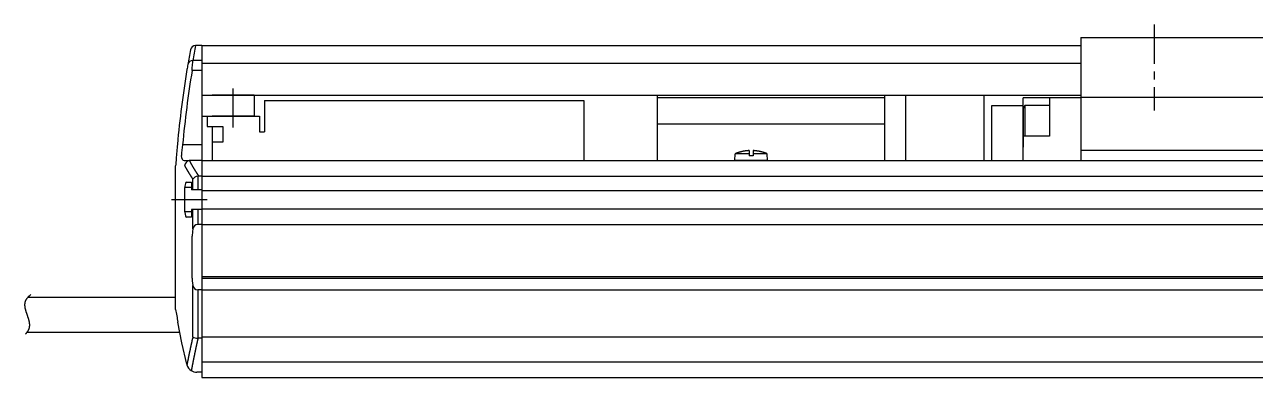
# Model space of a CAD drawing. Extents: x -693 to 850, y 35 to 506.
# Drawn here: x -538.3 to -303, y 235.1 to 302.6 of the extents above; entities that cross this region are included whole.
import ezdxf

# ---------------------------------------------------------------- set-up
doc = ezdxf.new("R2010")
doc.units = 0
doc.linetypes.add('CENTER', pattern=[12, 7.5, -1.5, 1.5, -1.5])
doc.layers.get('0').update_dxf_attribs({"linetype": 'CONTINUOUS'})
doc.layers.add('CENTER', color=1, linetype='CENTER')

msp = doc.modelspace()

# ---------------------------------------------------------------- linework, layer by layer
at = {"color": 7, "linetype": 'CONTINUOUS'}
for p, q in [((-336.42, 300.09), (-258.42, 300.09)), ((-336.42, 300.09), (-336.42, 276.59)), ((-505.62, 298.59), (-505.6, 298.59)), ((-504.42, 298.59), (-505.6, 298.59)), ((-504.42, 298.59), (-504.42, 289.09)), ((-504.42, 298.59), (-504.42, 236.09)), ((-504.42, 298.59), (-336.42, 298.59)), ((-504.42, 298.59), (-504.42, 289.09)), ((-504.42, 295.7), (-506.12, 295.7)), ((-504.42, 295.23), (-336.42, 295.23)), ((-504.42, 293.82), (-506.27, 293.82)), ((-504.42, 289.09), (-336.42, 289.09)), ((-494.42, 289.09), (-502.42, 289.09)), ((-494.42, 289.09), (-494.42, 285.09)), ((-492.42, 288.09), (-431.42, 288.09)), ((-492.42, 288.09), (-492.42, 282.09)), ((-431.42, 288.09), (-431.42, 276.59)), ((-417.42, 289.09), (-417.42, 276.59)), ((-417.42, 288.62), (-373.92, 288.62)), ((-373.92, 289.09), (-373.92, 276.59)), ((-369.92, 289.09), (-369.92, 276.59)), ((-354.92, 289.09), (-354.92, 276.59)), ((-353.42, 287.09), (-347.42, 287.09)), ((-353.42, 276.59), (-353.42, 287.09)), ((-347.42, 276.59), (-347.42, 288.59)), ((-336.42, 288.59), (-347.42, 288.59)), ((-347.12, 287.09), (-347.42, 286.57)), ((-342.42, 287.09), (-347.12, 287.09)), ((-347.12, 287.09), (-347.12, 281.25)), ((-342.42, 288.59), (-342.42, 281.25)), ((-336.42, 288.72), (-293.5, 288.72)), ((-504.42, 285.09), (-493.42, 285.09)), ((-503.42, 285.09), (-503.42, 283.09)), ((-494.42, 285.09), (-502.42, 285.09)), ((-493.42, 285.09), (-493.42, 282.09)), ((-347.42, 286.57), (-347.42, 279.11)), ((-503.42, 283.09), (-500.42, 283.09)), ((-502.42, 283.09), (-502.42, 276.59)), ((-500.42, 283.09), (-500.42, 280.09)), ((-417.42, 283.63), (-373.92, 283.63)), ((-500.42, 280.09), (-502.42, 280.09)), ((-493.42, 282.09), (-492.42, 282.09)), ((-342.42, 281.25), (-347.42, 281.25)), ((-504.42, 279.59), (-508.1, 279.59)), ((-402.57, 276.59), (-402.46, 277.89)), ((-399.82, 277.89), (-402.46, 277.89)), ((-399.82, 278.48), (-399.82, 277.49)), ((-399.02, 278.48), (-399.02, 277.49)), ((-396.39, 277.89), (-399.02, 277.89)), ((-396.27, 276.59), (-396.39, 277.89)), ((-336.42, 278.59), (-258.42, 278.59)), ((-509.42, 248.09), (-509.42, 275.59)), ((-509.32, 276.91), (-509.33, 276.89)), ((-508.02, 276.68), (-507.81, 276.59)), ((-507.81, 276.59), (-506.67, 276.59)), ((-506.67, 276.59), (-506.81, 276.58)), ((-504.42, 276.59), (-506.67, 276.59)), ((-504.42, 276.59), (835.58, 276.59)), ((-504.42, 276.59), (-504.42, 235.09)), ((-396.27, 276.59), (-402.57, 276.59)), ((-399.02, 277.49), (-399.82, 277.49)), ((-506.14, 270.99), (-506.14, 273.01)), ((-505.01, 273.59), (-505.21, 273.57)), ((-505.21, 273.57), (-505.21, 270.99)), ((-504.42, 273.59), (-505.01, 273.59)), ((-504.42, 273.59), (835.58, 273.59)), ((-507.65, 266.74), (-507.65, 271.44)), ((-506.39, 271.44), (-507.65, 271.44)), ((-507.34, 272.44), (-506.39, 272.44)), ((-506.39, 272.44), (-506.39, 270.99)), ((-504.42, 270.99), (-506.39, 270.99)), ((-504.42, 270.84), (835.58, 270.84)), ((-506.39, 266.74), (-507.65, 266.74)), ((-504.42, 267.19), (-506.39, 267.19)), ((-506.39, 267.19), (-506.39, 265.74)), ((-506.14, 263.52), (-506.14, 267.19)), ((-505.21, 267.19), (-505.21, 264.32)), ((-504.42, 267.34), (835.58, 267.34)), ((-506.39, 265.74), (-507.34, 265.74)), ((-504.42, 264.32), (-505.21, 264.32)), ((-504.42, 264.32), (835.58, 264.32)), ((-506.28, 254.09), (-506.28, 262.09)), ((-504.42, 254.39), (835.58, 254.39)), ((-504.42, 254.09), (835.58, 254.09)), ((-506.14, 242.85), (-506.14, 252.65)), ((-505.21, 251.85), (-505.21, 242.59)), ((-504.42, 251.85), (-505.21, 251.85)), ((-504.42, 251.85), (835.58, 251.85)), ((-537.64, 250.44), (-509.46, 250.44)), ((-537.85, 243.74), (-508.65, 243.74)), ((-505.21, 242.59), (-505.15, 242.59)), ((-504.42, 242.59), (-505.15, 242.59)), ((-504.42, 242.85), (835.58, 242.85)), ((-507.31, 237.62), (-507.27, 237.48)), ((-504.42, 238.09), (835.58, 238.09)), ((-504.42, 236.09), (-505.37, 236.09)), ((-504.42, 235.09), (835.58, 235.09))]:
    msp.add_line(p, q, dxfattribs=at)
for points in [[(-506.27, 293.82), (-506.24, 294.24), (-506.19, 294.87), (-506.14, 295.37), (-506.12, 295.7)], [(-508.02, 276.68), (-508.24, 277.07), (-508.33, 277.54)], [(-507.34, 272.44), (-507.35, 272.44), (-507.46, 272.37), (-507.54, 272.2), (-507.61, 271.96), (-507.65, 271.66), (-507.65, 271.44)], [(-507.65, 266.74), (-507.65, 266.64), (-507.63, 266.32), (-507.56, 266.03), (-507.47, 265.83), (-507.36, 265.74), (-507.34, 265.74)], [(-506.14, 263.52), (-506.22, 263.03), (-506.28, 262.09)], [(-506.28, 254.09), (-506.26, 253.54), (-506.14, 252.65)], [(-507.31, 237.62), (-508.23, 241.71), (-509, 245.67)]]:
    msp.add_lwpolyline(points, dxfattribs=at)
for points in [[(-399.82, 278.48, 0), (-399.84, 278.48, 0), (-399.87, 278.48, 0), (-399.89, 278.47, 0), (-399.91, 278.47, 0), (-399.93, 278.47, 0), (-399.95, 278.47, 0), (-399.97, 278.47, 0), (-399.99, 278.47, 0), (-400.01, 278.46, 0), (-400.04, 278.46, 0), (-400.06, 278.46, 0), (-400.08, 278.46, 0), (-400.1, 278.46, 0), (-400.12, 278.46, 0), (-400.14, 278.45, 0), (-400.16, 278.45, 0), (-400.18, 278.45, 0), (-400.2, 278.45, 0), (-400.23, 278.45, 0), (-400.25, 278.44, 0), (-400.27, 278.44, 0), (-400.29, 278.44, 0), (-400.31, 278.44, 0), (-400.33, 278.44, 0), (-400.35, 278.43, 0), (-400.37, 278.43, 0), (-400.39, 278.43, 0), (-400.42, 278.43, 0), (-400.44, 278.42, 0), (-400.46, 278.42, 0), (-400.48, 278.42, 0), (-400.5, 278.41, 0), (-400.52, 278.41, 0), (-400.54, 278.41, 0), (-400.56, 278.4, 0), (-400.58, 278.4, 0), (-400.6, 278.4, 0), (-400.62, 278.4, 0), (-400.65, 278.39, 0), (-400.67, 278.39, 0), (-400.69, 278.39, 0), (-400.71, 278.38, 0), (-400.73, 278.38, 0), (-400.75, 278.38, 0), (-400.77, 278.37, 0), (-400.79, 278.37, 0), (-400.81, 278.37, 0), (-400.83, 278.36, 0), (-400.86, 278.36, 0), (-400.88, 278.35, 0), (-400.9, 278.35, 0), (-400.92, 278.35, 0), (-400.94, 278.34, 0), (-400.96, 278.34, 0), (-400.98, 278.33, 0), (-401, 278.33, 0), (-401.02, 278.32, 0), (-401.04, 278.32, 0), (-401.06, 278.32, 0), (-401.08, 278.31, 0), (-401.1, 278.31, 0), (-401.12, 278.3, 0), (-401.15, 278.3, 0), (-401.17, 278.29, 0), (-401.19, 278.29, 0), (-401.21, 278.29, 0), (-401.23, 278.28, 0), (-401.25, 278.27, 0), (-401.27, 278.27, 0), (-401.29, 278.26, 0), (-401.31, 278.26, 0), (-401.33, 278.25, 0), (-401.35, 278.25, 0), (-401.37, 278.25, 0), (-401.39, 278.24, 0), (-401.41, 278.24, 0), (-401.43, 278.23, 0), (-401.45, 278.22, 0), (-401.48, 278.22, 0), (-401.5, 278.21, 0), (-401.52, 278.21, 0), (-401.54, 278.2, 0), (-401.56, 278.2, 0), (-401.58, 278.19, 0), (-401.6, 278.19, 0), (-401.62, 278.18, 0), (-401.64, 278.17, 0), (-401.66, 278.17, 0), (-401.68, 278.16, 0), (-401.7, 278.15, 0), (-401.72, 278.15, 0), (-401.74, 278.14, 0), (-401.76, 278.14, 0), (-401.78, 278.13, 0), (-401.8, 278.12, 0), (-401.82, 278.12, 0), (-401.84, 278.11, 0), (-401.86, 278.11, 0), (-401.88, 278.1, 0), (-401.9, 278.09, 0), (-401.92, 278.09, 0), (-401.94, 278.08, 0), (-401.96, 278.07, 0), (-401.98, 278.06, 0), (-402, 278.06, 0), (-402.02, 278.05, 0), (-402.04, 278.05, 0), (-402.06, 278.04, 0), (-402.08, 278.03, 0), (-402.1, 278.02, 0), (-402.12, 278.02, 0), (-402.14, 278.01, 0), (-402.16, 278, 0), (-402.18, 278, 0), (-402.2, 277.99, 0), (-402.22, 277.98, 0), (-402.24, 277.97, 0), (-402.26, 277.96, 0), (-402.28, 277.96, 0), (-402.3, 277.95, 0), (-402.32, 277.94, 0), (-402.34, 277.93, 0), (-402.36, 277.93, 0), (-402.38, 277.92, 0), (-402.4, 277.91, 0), (-402.42, 277.9, 0), (-402.44, 277.89, 0), (-402.46, 277.89, 0)], [(-396.39, 277.89, 0), (-396.41, 277.89, 0), (-396.43, 277.9, 0), (-396.45, 277.91, 0), (-396.46, 277.92, 0), (-396.49, 277.93, 0), (-396.5, 277.93, 0), (-396.52, 277.94, 0), (-396.54, 277.95, 0), (-396.56, 277.96, 0), (-396.58, 277.96, 0), (-396.6, 277.97, 0), (-396.62, 277.98, 0), (-396.64, 277.99, 0), (-396.66, 278, 0), (-396.68, 278, 0), (-396.7, 278.01, 0), (-396.72, 278.02, 0), (-396.74, 278.02, 0), (-396.76, 278.03, 0), (-396.78, 278.04, 0), (-396.8, 278.05, 0), (-396.82, 278.05, 0), (-396.84, 278.06, 0), (-396.86, 278.06, 0), (-396.88, 278.07, 0), (-396.9, 278.08, 0), (-396.92, 278.09, 0), (-396.94, 278.09, 0), (-396.96, 278.1, 0), (-396.98, 278.11, 0), (-397, 278.11, 0), (-397.02, 278.12, 0), (-397.05, 278.12, 0), (-397.06, 278.13, 0), (-397.08, 278.14, 0), (-397.11, 278.14, 0), (-397.13, 278.15, 0), (-397.15, 278.15, 0), (-397.17, 278.16, 0), (-397.19, 278.17, 0), (-397.21, 278.17, 0), (-397.23, 278.18, 0), (-397.25, 278.19, 0), (-397.27, 278.19, 0), (-397.29, 278.2, 0), (-397.31, 278.2, 0), (-397.33, 278.21, 0), (-397.35, 278.21, 0), (-397.37, 278.22, 0), (-397.39, 278.22, 0), (-397.41, 278.23, 0), (-397.43, 278.24, 0), (-397.45, 278.24, 0), (-397.47, 278.25, 0), (-397.49, 278.25, 0), (-397.51, 278.25, 0), (-397.54, 278.26, 0), (-397.56, 278.26, 0), (-397.58, 278.27, 0), (-397.6, 278.27, 0), (-397.62, 278.28, 0), (-397.64, 278.29, 0), (-397.66, 278.29, 0), (-397.68, 278.29, 0), (-397.7, 278.3, 0), (-397.72, 278.3, 0), (-397.74, 278.31, 0), (-397.76, 278.31, 0), (-397.78, 278.32, 0), (-397.8, 278.32, 0), (-397.82, 278.32, 0), (-397.85, 278.33, 0), (-397.87, 278.33, 0), (-397.89, 278.34, 0), (-397.91, 278.34, 0), (-397.93, 278.35, 0), (-397.95, 278.35, 0), (-397.97, 278.35, 0), (-397.99, 278.36, 0), (-398.01, 278.36, 0), (-398.03, 278.37, 0), (-398.05, 278.37, 0), (-398.07, 278.37, 0), (-398.1, 278.38, 0), (-398.12, 278.38, 0), (-398.14, 278.38, 0), (-398.16, 278.39, 0), (-398.18, 278.39, 0), (-398.2, 278.39, 0), (-398.22, 278.4, 0), (-398.24, 278.4, 0), (-398.26, 278.4, 0), (-398.29, 278.4, 0), (-398.31, 278.41, 0), (-398.33, 278.41, 0), (-398.35, 278.41, 0), (-398.37, 278.42, 0), (-398.39, 278.42, 0), (-398.41, 278.42, 0), (-398.43, 278.43, 0), (-398.45, 278.43, 0), (-398.47, 278.43, 0), (-398.5, 278.43, 0), (-398.52, 278.44, 0), (-398.54, 278.44, 0), (-398.56, 278.44, 0), (-398.58, 278.44, 0), (-398.6, 278.44, 0), (-398.62, 278.45, 0), (-398.64, 278.45, 0), (-398.66, 278.45, 0), (-398.69, 278.45, 0), (-398.71, 278.45, 0), (-398.73, 278.46, 0), (-398.75, 278.46, 0), (-398.77, 278.46, 0), (-398.79, 278.46, 0), (-398.81, 278.46, 0), (-398.83, 278.46, 0), (-398.85, 278.47, 0), (-398.88, 278.47, 0), (-398.9, 278.47, 0), (-398.92, 278.47, 0), (-398.94, 278.47, 0), (-398.96, 278.47, 0), (-398.98, 278.48, 0), (-399, 278.48, 0), (-399.02, 278.48, 0)], [(-507.71, 275.59, 0), (-507.7, 275.57, 0), (-507.69, 275.55, 0), (-507.67, 275.53, 0), (-507.66, 275.5, 0), (-507.65, 275.49, 0), (-507.64, 275.46, 0), (-507.63, 275.44, 0), (-507.62, 275.42, 0), (-507.61, 275.4, 0), (-507.6, 275.38, 0), (-507.59, 275.36, 0), (-507.57, 275.34, 0), (-507.56, 275.32, 0), (-507.55, 275.3, 0), (-507.54, 275.28, 0), (-507.53, 275.26, 0), (-507.52, 275.24, 0), (-507.51, 275.22, 0), (-507.5, 275.2, 0), (-507.49, 275.18, 0), (-507.47, 275.16, 0), (-507.46, 275.14, 0), (-507.45, 275.12, 0), (-507.44, 275.1, 0), (-507.43, 275.08, 0), (-507.42, 275.06, 0), (-507.41, 275.04, 0), (-507.39, 275.02, 0), (-507.38, 275, 0), (-507.37, 274.98, 0), (-507.36, 274.96, 0), (-507.35, 274.94, 0), (-507.34, 274.92, 0), (-507.32, 274.89, 0), (-507.31, 274.88, 0), (-507.3, 274.86, 0), (-507.29, 274.83, 0), (-507.28, 274.81, 0), (-507.27, 274.79, 0), (-507.25, 274.77, 0), (-507.24, 274.75, 0), (-507.23, 274.73, 0), (-507.22, 274.71, 0), (-507.21, 274.69, 0), (-507.2, 274.67, 0), (-507.18, 274.65, 0), (-507.17, 274.63, 0), (-507.16, 274.61, 0), (-507.15, 274.59, 0), (-507.14, 274.57, 0), (-507.12, 274.55, 0), (-507.11, 274.53, 0), (-507.1, 274.51, 0), (-507.09, 274.49, 0), (-507.08, 274.47, 0), (-507.06, 274.45, 0), (-507.05, 274.43, 0), (-507.04, 274.41, 0), (-507.03, 274.39, 0), (-507.02, 274.37, 0), (-507, 274.35, 0), (-506.99, 274.33, 0), (-506.98, 274.31, 0), (-506.97, 274.29, 0), (-506.95, 274.27, 0), (-506.94, 274.25, 0), (-506.93, 274.23, 0), (-506.92, 274.21, 0), (-506.91, 274.19, 0), (-506.89, 274.17, 0), (-506.88, 274.15, 0), (-506.87, 274.13, 0), (-506.86, 274.11, 0), (-506.84, 274.09, 0), (-506.83, 274.07, 0), (-506.82, 274.05, 0), (-506.81, 274.03, 0), (-506.79, 274.01, 0), (-506.78, 273.99, 0), (-506.77, 273.97, 0), (-506.75, 273.95, 0), (-506.74, 273.93, 0), (-506.73, 273.91, 0), (-506.72, 273.89, 0), (-506.7, 273.87, 0), (-506.69, 273.85, 0), (-506.68, 273.83, 0), (-506.67, 273.81, 0), (-506.65, 273.79, 0), (-506.64, 273.77, 0), (-506.63, 273.75, 0), (-506.62, 273.73, 0), (-506.6, 273.71, 0), (-506.59, 273.69, 0), (-506.58, 273.67, 0), (-506.56, 273.65, 0), (-506.55, 273.63, 0), (-506.54, 273.61, 0), (-506.52, 273.59, 0), (-506.51, 273.57, 0), (-506.5, 273.55, 0), (-506.48, 273.53, 0), (-506.47, 273.51, 0), (-506.46, 273.49, 0), (-506.45, 273.47, 0), (-506.43, 273.45, 0), (-506.42, 273.43, 0), (-506.41, 273.41, 0), (-506.39, 273.39, 0), (-506.38, 273.37, 0), (-506.37, 273.35, 0), (-506.35, 273.33, 0), (-506.34, 273.31, 0), (-506.33, 273.29, 0), (-506.31, 273.27, 0), (-506.3, 273.25, 0), (-506.29, 273.23, 0), (-506.27, 273.21, 0), (-506.26, 273.19, 0), (-506.25, 273.17, 0), (-506.23, 273.15, 0), (-506.22, 273.13, 0), (-506.2, 273.11, 0), (-506.19, 273.09, 0), (-506.18, 273.07, 0), (-506.16, 273.05, 0), (-506.15, 273.03, 0), (-506.14, 273.01, 0)], [(-506.81, 276.58, 0), (-506.8, 276.55, 0), (-506.79, 276.53, 0), (-506.78, 276.5, 0), (-506.76, 276.48, 0), (-506.75, 276.46, 0), (-506.74, 276.43, 0), (-506.73, 276.41, 0), (-506.71, 276.39, 0), (-506.7, 276.36, 0), (-506.69, 276.34, 0), (-506.68, 276.32, 0), (-506.67, 276.29, 0), (-506.65, 276.27, 0), (-506.64, 276.25, 0), (-506.63, 276.22, 0), (-506.61, 276.2, 0), (-506.6, 276.17, 0), (-506.59, 276.15, 0), (-506.58, 276.13, 0), (-506.56, 276.1, 0), (-506.55, 276.08, 0), (-506.54, 276.06, 0), (-506.52, 276.03, 0), (-506.51, 276.01, 0), (-506.5, 275.99, 0), (-506.49, 275.96, 0), (-506.47, 275.94, 0), (-506.46, 275.91, 0), (-506.45, 275.89, 0), (-506.43, 275.87, 0), (-506.42, 275.84, 0), (-506.41, 275.82, 0), (-506.39, 275.8, 0), (-506.38, 275.77, 0), (-506.37, 275.75, 0), (-506.35, 275.73, 0), (-506.34, 275.7, 0), (-506.33, 275.68, 0), (-506.31, 275.65, 0), (-506.3, 275.63, 0), (-506.29, 275.61, 0), (-506.27, 275.58, 0), (-506.26, 275.56, 0), (-506.25, 275.54, 0), (-506.23, 275.51, 0), (-506.22, 275.49, 0), (-506.21, 275.47, 0), (-506.19, 275.44, 0), (-506.18, 275.42, 0), (-506.17, 275.4, 0), (-506.15, 275.37, 0), (-506.14, 275.35, 0), (-506.12, 275.33, 0), (-506.11, 275.3, 0), (-506.1, 275.28, 0), (-506.08, 275.26, 0), (-506.07, 275.23, 0), (-506.06, 275.21, 0), (-506.04, 275.19, 0), (-506.03, 275.16, 0), (-506.01, 275.14, 0), (-506, 275.12, 0), (-505.98, 275.09, 0), (-505.97, 275.07, 0), (-505.96, 275.05, 0), (-505.94, 275.02, 0), (-505.93, 275, 0), (-505.91, 274.98, 0), (-505.9, 274.95, 0), (-505.88, 274.93, 0), (-505.87, 274.91, 0), (-505.86, 274.88, 0), (-505.84, 274.86, 0), (-505.83, 274.84, 0), (-505.81, 274.81, 0), (-505.8, 274.79, 0), (-505.78, 274.77, 0), (-505.77, 274.74, 0), (-505.75, 274.72, 0), (-505.74, 274.7, 0), (-505.73, 274.67, 0), (-505.71, 274.65, 0), (-505.7, 274.63, 0), (-505.68, 274.6, 0), (-505.67, 274.58, 0), (-505.65, 274.56, 0), (-505.64, 274.53, 0), (-505.62, 274.51, 0), (-505.61, 274.49, 0), (-505.59, 274.46, 0), (-505.58, 274.44, 0), (-505.56, 274.42, 0), (-505.55, 274.39, 0), (-505.53, 274.37, 0), (-505.52, 274.35, 0), (-505.5, 274.32, 0), (-505.49, 274.3, 0), (-505.47, 274.28, 0), (-505.46, 274.26, 0), (-505.44, 274.23, 0), (-505.43, 274.21, 0), (-505.41, 274.19, 0), (-505.4, 274.16, 0), (-505.38, 274.14, 0), (-505.37, 274.12, 0), (-505.35, 274.09, 0), (-505.34, 274.07, 0), (-505.32, 274.05, 0), (-505.31, 274.02, 0), (-505.29, 274, 0), (-505.27, 273.98, 0), (-505.26, 273.95, 0), (-505.24, 273.93, 0), (-505.23, 273.91, 0), (-505.21, 273.89, 0), (-505.2, 273.86, 0), (-505.18, 273.84, 0), (-505.17, 273.82, 0), (-505.15, 273.79, 0), (-505.13, 273.77, 0), (-505.12, 273.75, 0), (-505.1, 273.73, 0), (-505.09, 273.7, 0), (-505.07, 273.68, 0), (-505.06, 273.66, 0), (-505.04, 273.63, 0), (-505.02, 273.61, 0), (-505.01, 273.59, 0)], [(-506.14, 242.85, 0), (-506.15, 242.81, 0), (-506.16, 242.77, 0), (-506.17, 242.73, 0), (-506.17, 242.69, 0), (-506.18, 242.65, 0), (-506.19, 242.6, 0), (-506.2, 242.56, 0), (-506.21, 242.52, 0), (-506.22, 242.48, 0), (-506.23, 242.44, 0), (-506.24, 242.4, 0), (-506.25, 242.35, 0), (-506.26, 242.31, 0), (-506.27, 242.27, 0), (-506.28, 242.23, 0), (-506.29, 242.19, 0), (-506.3, 242.15, 0), (-506.31, 242.1, 0), (-506.32, 242.06, 0), (-506.33, 242.02, 0), (-506.33, 241.98, 0), (-506.34, 241.94, 0), (-506.35, 241.9, 0), (-506.36, 241.85, 0), (-506.37, 241.81, 0), (-506.38, 241.77, 0), (-506.39, 241.73, 0), (-506.4, 241.69, 0), (-506.41, 241.65, 0), (-506.42, 241.6, 0), (-506.43, 241.56, 0), (-506.44, 241.52, 0), (-506.45, 241.48, 0), (-506.45, 241.44, 0), (-506.46, 241.4, 0), (-506.47, 241.35, 0), (-506.48, 241.31, 0), (-506.49, 241.27, 0), (-506.5, 241.23, 0), (-506.51, 241.19, 0), (-506.52, 241.14, 0), (-506.53, 241.1, 0), (-506.54, 241.06, 0), (-506.55, 241.02, 0), (-506.56, 240.98, 0), (-506.56, 240.94, 0), (-506.57, 240.89, 0), (-506.58, 240.85, 0), (-506.59, 240.81, 0), (-506.6, 240.77, 0), (-506.61, 240.72, 0), (-506.62, 240.68, 0), (-506.63, 240.64, 0), (-506.64, 240.6, 0), (-506.65, 240.56, 0), (-506.65, 240.52, 0), (-506.66, 240.47, 0), (-506.67, 240.43, 0), (-506.68, 240.39, 0), (-506.69, 240.35, 0), (-506.7, 240.31, 0), (-506.71, 240.26, 0), (-506.72, 240.22, 0), (-506.73, 240.18, 0), (-506.74, 240.14, 0), (-506.74, 240.1, 0), (-506.75, 240.05, 0), (-506.76, 240.01, 0), (-506.77, 239.97, 0), (-506.78, 239.93, 0), (-506.79, 239.88, 0), (-506.8, 239.84, 0), (-506.81, 239.8, 0), (-506.81, 239.76, 0), (-506.82, 239.72, 0), (-506.83, 239.68, 0), (-506.84, 239.63, 0), (-506.85, 239.59, 0), (-506.86, 239.55, 0), (-506.87, 239.51, 0), (-506.88, 239.46, 0), (-506.88, 239.42, 0), (-506.89, 239.38, 0), (-506.9, 239.34, 0), (-506.91, 239.3, 0), (-506.92, 239.25, 0), (-506.93, 239.21, 0), (-506.94, 239.17, 0), (-506.94, 239.13, 0), (-506.95, 239.09, 0), (-506.96, 239.04, 0), (-506.97, 239, 0), (-506.98, 238.96, 0), (-506.99, 238.92, 0), (-507, 238.87, 0), (-507, 238.83, 0), (-507.01, 238.79, 0), (-507.02, 238.75, 0), (-507.03, 238.71, 0), (-507.04, 238.66, 0), (-507.05, 238.62, 0), (-507.05, 238.58, 0), (-507.06, 238.54, 0), (-507.07, 238.49, 0), (-507.08, 238.45, 0), (-507.09, 238.41, 0), (-507.1, 238.37, 0), (-507.11, 238.32, 0), (-507.11, 238.28, 0), (-507.12, 238.24, 0), (-507.13, 238.2, 0), (-507.14, 238.16, 0), (-507.15, 238.11, 0), (-507.16, 238.07, 0), (-507.16, 238.03, 0), (-507.17, 237.99, 0), (-507.18, 237.94, 0), (-507.19, 237.9, 0), (-507.2, 237.86, 0), (-507.21, 237.82, 0), (-507.21, 237.77, 0), (-507.22, 237.73, 0), (-507.23, 237.69, 0), (-507.24, 237.65, 0), (-507.25, 237.6, 0), (-507.25, 237.56, 0), (-507.26, 237.52, 0), (-507.27, 237.48, 0)], [(-505.15, 242.59, 0), (-505.16, 242.54, 0), (-505.18, 242.49, 0), (-505.18, 242.44, 0), (-505.2, 242.4, 0), (-505.21, 242.35, 0), (-505.22, 242.3, 0), (-505.23, 242.25, 0), (-505.24, 242.2, 0), (-505.25, 242.16, 0), (-505.26, 242.11, 0), (-505.27, 242.06, 0), (-505.28, 242.01, 0), (-505.29, 241.97, 0), (-505.3, 241.92, 0), (-505.31, 241.87, 0), (-505.32, 241.82, 0), (-505.34, 241.77, 0), (-505.35, 241.72, 0), (-505.36, 241.68, 0), (-505.37, 241.63, 0), (-505.38, 241.58, 0), (-505.39, 241.53, 0), (-505.4, 241.49, 0), (-505.41, 241.44, 0), (-505.42, 241.39, 0), (-505.43, 241.34, 0), (-505.44, 241.29, 0), (-505.45, 241.24, 0), (-505.46, 241.2, 0), (-505.47, 241.15, 0), (-505.48, 241.1, 0), (-505.49, 241.05, 0), (-505.5, 241, 0), (-505.51, 240.96, 0), (-505.52, 240.91, 0), (-505.54, 240.86, 0), (-505.55, 240.81, 0), (-505.56, 240.76, 0), (-505.57, 240.72, 0), (-505.58, 240.67, 0), (-505.59, 240.62, 0), (-505.6, 240.57, 0), (-505.61, 240.52, 0), (-505.62, 240.47, 0), (-505.63, 240.43, 0), (-505.64, 240.38, 0), (-505.65, 240.33, 0), (-505.66, 240.28, 0), (-505.67, 240.23, 0), (-505.68, 240.19, 0), (-505.69, 240.14, 0), (-505.7, 240.09, 0), (-505.71, 240.04, 0), (-505.72, 239.99, 0), (-505.73, 239.94, 0), (-505.74, 239.9, 0), (-505.75, 239.85, 0), (-505.76, 239.8, 0), (-505.77, 239.75, 0), (-505.78, 239.7, 0), (-505.79, 239.65, 0), (-505.8, 239.6, 0), (-505.81, 239.56, 0), (-505.82, 239.51, 0), (-505.83, 239.46, 0), (-505.84, 239.41, 0), (-505.85, 239.36, 0), (-505.86, 239.31, 0), (-505.87, 239.27, 0), (-505.88, 239.22, 0), (-505.89, 239.17, 0), (-505.9, 239.12, 0), (-505.91, 239.07, 0), (-505.92, 239.02, 0), (-505.93, 238.97, 0), (-505.94, 238.93, 0), (-505.95, 238.88, 0), (-505.96, 238.83, 0), (-505.97, 238.78, 0), (-505.98, 238.73, 0), (-505.99, 238.68, 0), (-506, 238.64, 0), (-506.01, 238.59, 0), (-506.02, 238.54, 0), (-506.03, 238.49, 0), (-506.04, 238.44, 0), (-506.05, 238.39, 0), (-506.06, 238.34, 0), (-506.07, 238.29, 0), (-506.07, 238.25, 0), (-506.08, 238.2, 0), (-506.1, 238.15, 0), (-506.1, 238.1, 0), (-506.11, 238.05, 0), (-506.12, 238, 0), (-506.13, 237.96, 0), (-506.14, 237.91, 0), (-506.15, 237.86, 0), (-506.16, 237.81, 0), (-506.17, 237.76, 0), (-506.18, 237.71, 0), (-506.19, 237.66, 0), (-506.2, 237.61, 0), (-506.21, 237.56, 0), (-506.22, 237.52, 0), (-506.23, 237.47, 0), (-506.24, 237.42, 0), (-506.25, 237.37, 0), (-506.26, 237.32, 0), (-506.26, 237.27, 0), (-506.27, 237.22, 0), (-506.28, 237.18, 0), (-506.29, 237.13, 0), (-506.3, 237.08, 0), (-506.31, 237.03, 0), (-506.32, 236.98, 0), (-506.33, 236.93, 0), (-506.34, 236.88, 0), (-506.35, 236.83, 0), (-506.36, 236.78, 0), (-506.37, 236.74, 0), (-506.38, 236.69, 0), (-506.38, 236.64, 0), (-506.39, 236.59, 0), (-506.4, 236.54, 0), (-506.41, 236.49, 0), (-506.42, 236.44, 0), (-506.43, 236.39, 0)]]:
    msp.add_polyline3d(points, dxfattribs=at)
at = {"color": 7}
msp.add_polyline3d([(-537.1, 250.92, 0), (-537.14, 250.89, 0), (-537.17, 250.87, 0), (-537.2, 250.84, 0), (-537.24, 250.81, 0), (-537.27, 250.78, 0), (-537.3, 250.75, 0), (-537.34, 250.72, 0), (-537.37, 250.69, 0), (-537.4, 250.66, 0), (-537.43, 250.63, 0), (-537.47, 250.6, 0), (-537.5, 250.57, 0), (-537.53, 250.54, 0), (-537.56, 250.51, 0), (-537.59, 250.48, 0), (-537.63, 250.45, 0), (-537.66, 250.42, 0), (-537.69, 250.39, 0), (-537.72, 250.35, 0), (-537.75, 250.32, 0), (-537.77, 250.29, 0), (-537.8, 250.26, 0), (-537.83, 250.22, 0), (-537.86, 250.19, 0), (-537.88, 250.16, 0), (-537.91, 250.12, 0), (-537.94, 250.09, 0), (-537.96, 250.05, 0), (-537.98, 250.02, 0), (-538.01, 249.98, 0), (-538.03, 249.95, 0), (-538.05, 249.91, 0), (-538.07, 249.88, 0), (-538.09, 249.84, 0), (-538.11, 249.81, 0), (-538.13, 249.77, 0), (-538.14, 249.73, 0), (-538.16, 249.7, 0), (-538.17, 249.66, 0), (-538.19, 249.62, 0), (-538.2, 249.59, 0), (-538.21, 249.55, 0), (-538.22, 249.51, 0), (-538.23, 249.47, 0), (-538.24, 249.43, 0), (-538.25, 249.39, 0), (-538.26, 249.35, 0), (-538.27, 249.32, 0), (-538.27, 249.28, 0), (-538.28, 249.24, 0), (-538.28, 249.2, 0), (-538.28, 249.16, 0), (-538.29, 249.12, 0), (-538.29, 249.08, 0), (-538.29, 249.04, 0), (-538.29, 249, 0), (-538.29, 248.96, 0), (-538.29, 248.91, 0), (-538.29, 248.87, 0), (-538.29, 248.83, 0), (-538.28, 248.79, 0), (-538.28, 248.75, 0), (-538.28, 248.71, 0), (-538.27, 248.67, 0), (-538.27, 248.62, 0), (-538.26, 248.58, 0), (-538.25, 248.54, 0), (-538.25, 248.5, 0), (-538.24, 248.46, 0), (-538.23, 248.41, 0), (-538.22, 248.37, 0), (-538.22, 248.33, 0), (-538.21, 248.28, 0), (-538.2, 248.24, 0), (-538.19, 248.2, 0), (-538.18, 248.15, 0), (-538.17, 248.11, 0), (-538.15, 248.07, 0), (-538.14, 248.02, 0), (-538.13, 247.98, 0), (-538.12, 247.94, 0), (-538.11, 247.89, 0), (-538.1, 247.85, 0), (-538.08, 247.8, 0), (-538.07, 247.76, 0), (-538.05, 247.72, 0), (-538.04, 247.67, 0), (-538.03, 247.63, 0), (-538.01, 247.58, 0), (-538, 247.54, 0), (-537.98, 247.49, 0), (-537.97, 247.45, 0), (-537.95, 247.41, 0), (-537.94, 247.36, 0), (-537.92, 247.32, 0), (-537.91, 247.27, 0), (-537.89, 247.23, 0), (-537.88, 247.18, 0), (-537.86, 247.14, 0), (-537.85, 247.09, 0), (-537.83, 247.05, 0), (-537.82, 247, 0), (-537.8, 246.96, 0), (-537.79, 246.91, 0), (-537.77, 246.87, 0), (-537.76, 246.82, 0), (-537.74, 246.78, 0), (-537.73, 246.73, 0), (-537.71, 246.69, 0), (-537.7, 246.64, 0), (-537.68, 246.6, 0), (-537.67, 246.55, 0), (-537.65, 246.51, 0), (-537.64, 246.47, 0), (-537.62, 246.42, 0), (-537.61, 246.38, 0), (-537.6, 246.33, 0), (-537.58, 246.29, 0), (-537.57, 246.24, 0), (-537.56, 246.2, 0), (-537.55, 246.15, 0), (-537.53, 246.11, 0), (-537.52, 246.06, 0), (-537.51, 246.02, 0), (-537.5, 245.97, 0), (-537.49, 245.93, 0), (-537.48, 245.89, 0), (-537.47, 245.84, 0), (-537.46, 245.8, 0), (-537.45, 245.76, 0), (-537.44, 245.71, 0), (-537.43, 245.67, 0), (-537.42, 245.62, 0), (-537.42, 245.58, 0), (-537.41, 245.54, 0), (-537.4, 245.5, 0), (-537.4, 245.45, 0), (-537.39, 245.41, 0), (-537.39, 245.37, 0), (-537.38, 245.32, 0), (-537.38, 245.28, 0), (-537.38, 245.24, 0), (-537.38, 245.19, 0), (-537.38, 245.15, 0), (-537.38, 245.11, 0), (-537.38, 245.07, 0), (-537.38, 245.03, 0), (-537.38, 244.99, 0), (-537.38, 244.94, 0), (-537.38, 244.9, 0), (-537.38, 244.86, 0), (-537.39, 244.82, 0), (-537.39, 244.78, 0), (-537.4, 244.74, 0), (-537.41, 244.7, 0), (-537.41, 244.66, 0), (-537.42, 244.62, 0), (-537.43, 244.58, 0), (-537.44, 244.54, 0), (-537.45, 244.5, 0), (-537.47, 244.46, 0), (-537.48, 244.42, 0), (-537.49, 244.38, 0), (-537.51, 244.34, 0), (-537.52, 244.3, 0), (-537.54, 244.26, 0), (-537.56, 244.22, 0), (-537.57, 244.19, 0), (-537.59, 244.15, 0), (-537.61, 244.11, 0), (-537.63, 244.07, 0), (-537.65, 244.04, 0), (-537.68, 244, 0), (-537.7, 243.96, 0), (-537.72, 243.93, 0), (-537.74, 243.89, 0), (-537.77, 243.85, 0), (-537.79, 243.82, 0), (-537.82, 243.78, 0), (-537.84, 243.75, 0), (-537.87, 243.71, 0), (-537.89, 243.68, 0), (-537.92, 243.64, 0), (-537.94, 243.6, 0), (-537.97, 243.57, 0), (-538, 243.54, 0), (-538.02, 243.5, 0), (-538.05, 243.47, 0), (-538.08, 243.43, 0), (-538.1, 243.4, 0), (-538.13, 243.37, 0)], dxfattribs=at)
at = {"color": 7, "linetype": 'CONTINUOUS'}
for centre, radius, start, end in [((-309.92, 261.45), 200, 169.5385, 170.3653), ((-505.62, 297.59), 1, 90, 169.5385), ((-309.92, 262.39), 199, 169.5209, 170.3653), ((-309.92, 261.45), 200, 170.3653, 170.6396), ((-506.16, 294.74), 0.959, 87.296, 168.8526), ((-309.92, 261.45), 200, 170.6396, 174.7718), ((-309.92, 261.45), 199, 170.6396, 174.7718), ((-309.92, 261.45), 200, 174.7718, 175.5727), ((-396.08, 265.92), 112.85, 173.0438, 174.0881), ((-309.92, 261.45), 200, 175.5727, 175.9477), ((-506.63, 275.51), 1.08, 99.918, 175.9292), ((-505, 272.16), 1.42, 98.4757, 143.2161), ((-505.22, 263.4), 0.923, 89.0012, 172.5415), ((-505.22, 252.77), 0.92, 187.2921, 271.1652), ((-361.42, 272.5), 150, 189.3668, 190.305), ((-505.2, 244.37), 1.78, 238.2867, 269.9173), ((-505.37, 238.09), 2, 197.7448, 237.8532), ((-505.37, 238.09), 2, 237.8532, 270)]:
    msp.add_arc(centre, radius, start, end, dxfattribs=at)
msp.add_point((-399.42, 276.59), dxfattribs=at)
msp.add_point((-399.42, 276.59), dxfattribs=at)
at = {"layer": 'CENTER', "color": 1, "linetype": 'CENTER'}
for p, q in [((-322.42, 302.59), (-322.42, 286.13)), ((-498.42, 282.89), (-498.42, 291.27)), ((-503.42, 269.09), (-510.2, 269.09))]:
    msp.add_line(p, q, dxfattribs=at)

doc.saveas('drawing.dxf')
